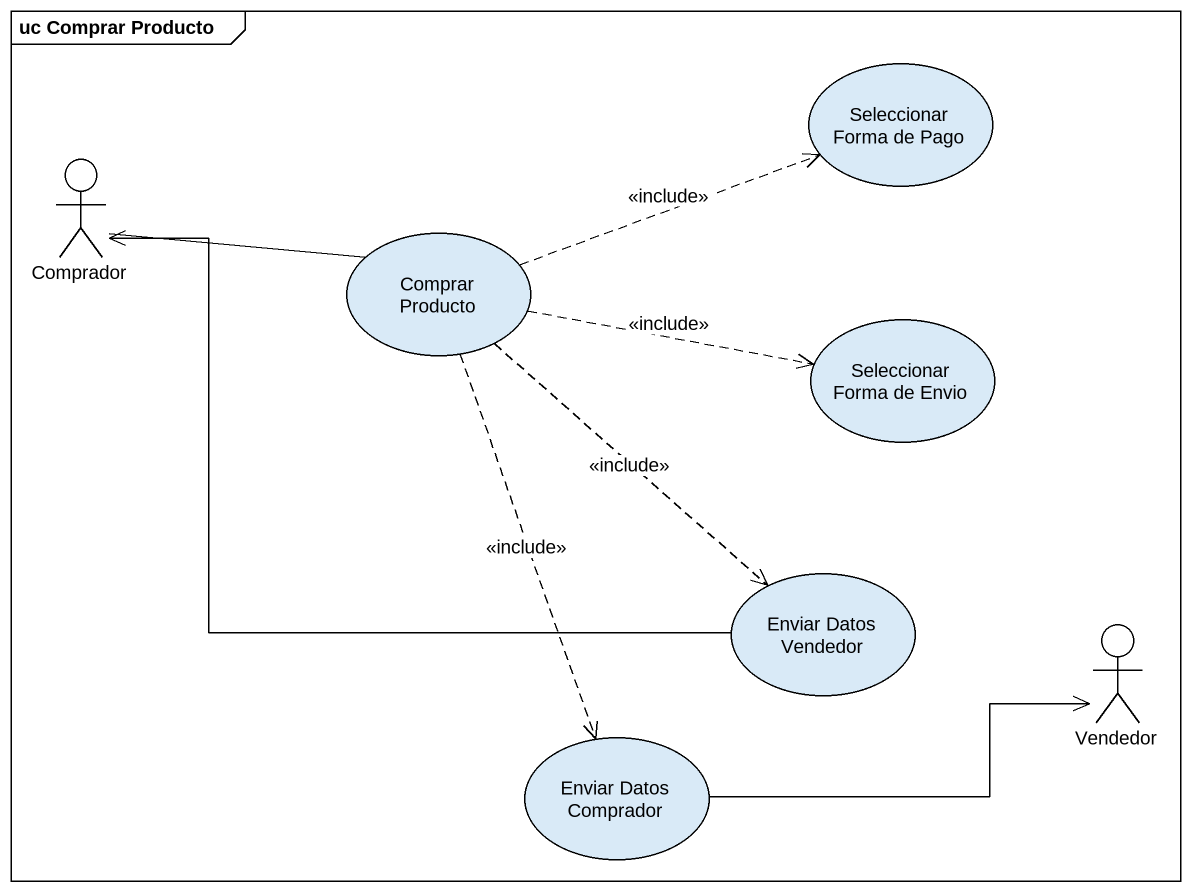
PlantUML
@startuml
mainframe uc Comprar Producto
usecase "Seleccionar Forma de Pago" as Seleccionar_Forma_de_Pago
actor Comprador
usecase "Comprar Producto" as Comprar_Producto
usecase "Seleccionar Forma de Envio" as Seleccionar_Forma_de_Envio
usecase "Enviar Datos Vendedor" as Enviar_Datos_Vendedor
actor Vendedor
usecase "Enviar Datos Comprador" as Enviar_Datos_Comprador
Comprador -right- Comprar_Producto
Comprar_Producto .right.> Seleccionar_Forma_de_Pago : <<include>>
Comprar_Producto .right.> Seleccionar_Forma_de_Envio : <<include>>
Comprar_Producto ..> Enviar_Datos_Vendedor : <<include>>
Comprar_Producto ..> Enviar_Datos_Comprador : <<include>>
Enviar_Datos_Vendedor -left-> Comprador
Enviar_Datos_Comprador -right-> Vendedor
@enduml
